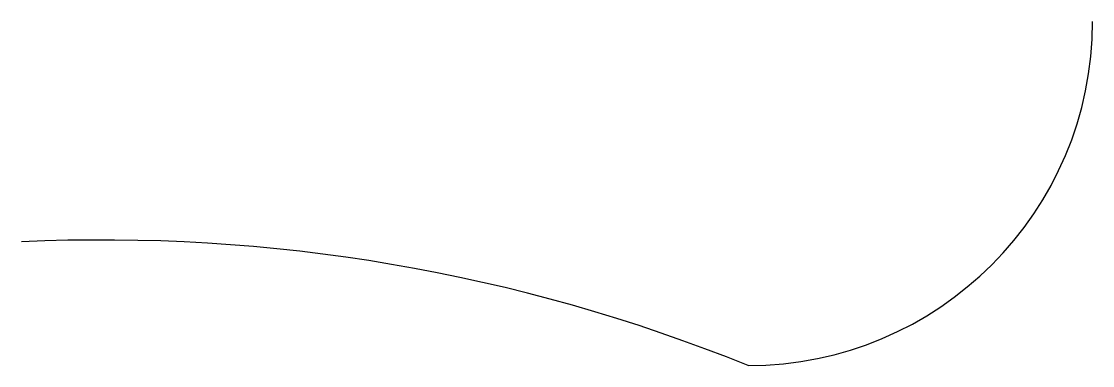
# Model space of a CAD drawing. Header units: millimetres. Extents: x -62.2 to 0, y -33 to -13.
import ezdxf

# ---------------------------------------------------------------- set-up
doc = ezdxf.new("R2010")
doc.units = ezdxf.units.MM
doc.header["$MEASUREMENT"] = 0
doc.layers.get('0').update_dxf_attribs({"lineweight": 25, "true_color": 0xffffff})

msp = doc.modelspace()

# ---------------------------------------------------------------- linework, layer by layer
for centre, radius, start, end in [((-20, -13), 20, 270, 0), ((-57.503, -125.701), 100, 67.97376, 92.70376)]:
    msp.add_arc(centre, radius, start, end)

doc.saveas('drawing.dxf')
